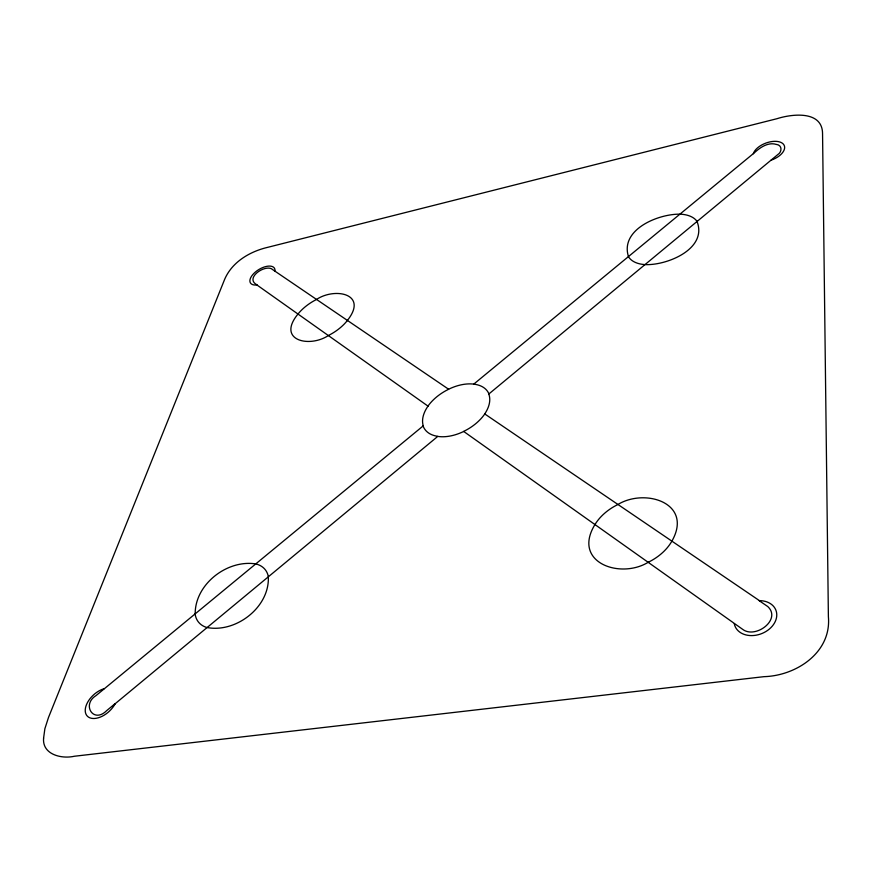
<?xml version="1.0" encoding="UTF-8"?>
<svg xmlns="http://www.w3.org/2000/svg" width="872" height="872" viewBox="0 0 872 872"><rect width="100%" height="100%" fill="white"/><g stroke="black" fill="none" stroke-linecap="round" stroke-linejoin="round"><path stroke-width="1.31" d="M428.01 406.036L427.967 406.09A36.678 22.291 -29.5 0 1 448.284 389.446L448.524 389.283A36.014 21.876 -29.5 0 1 473.769 384.116L753.364 153.603A16.568 8.938 -20.5 0 1 770.096 141.864A16.568 8.938 -20.5 0 1 784.637 147.117A16.568 8.938 -20.5 0 1 771.295 160.121L771.033 160.175M274.909 271.138L274.942 271.007A14.116 7.031 -31.5 0 0 265.11 266.734A14.116 7.031 -31.5 0 0 250.569 277.983A14.116 7.031 -31.5 0 0 256.935 284.97L428.01 406.123A36.907 22.421 -29.5 0 0 423.269 425.852M115.017 703.857L437.766 436.403A36.035 21.898 -29.5 0 0 463.599 431.509M753.343 153.734C759.196 148.12 767.665 141.711 776.363 144.425C782.369 145.025 782.184 152 777.704 154.649L488.778 394.046A36.897 22.41 -29.5 0 1 484.712 413.949L484.734 414.015A36.678 22.28 -29.5 0 1 463.926 431.259M347.23 320.645C368.769 293.886 334.979 286.932 316.296 299.587A32.755 17.418 -31 0 0 298.213 313.757C276.053 340.353 309.364 348.331 328.69 335.349A32.831 17.495 -31 0 0 347.252 320.645M115.148 703.617L106.58 710.713C93.326 723.923 81.499 704.554 95.985 695.627L423.269 425.83M448.611 389.228L271.29 268.674C263.3 265.164 244.705 278.691 257.12 284.893M648.485 562.113C620.286 579.651 571.443 562.473 595.118 524.279A43.371 30.422 -25.8 0 1 617.572 504.692C645.084 487.579 693.872 503.209 671.669 541.534A43.502 30.607 -25.7 0 1 648.496 562.135M484.734 413.928L759.501 600.688M473.823 384.16L474.041 384.181A36.689 22.291 -29.5 0 1 488.93 393.893L488.843 393.991M759.207 600.71L767.763 606.541C781.759 619.523 755.632 639.056 742.802 629.442L463.675 431.433M696.979 221.303C707.901 249.054 666.557 265.786 644.735 264.587A36.341 20.677 -23.1 0 1 628.538 256.848C619.589 229.434 658.643 213.651 680.313 214.174A36.33 20.634 -23 0 1 697.001 221.292M195.186 614.106C194.794 584.316 227.243 559.235 256.008 563.955A39.523 24.209 -37.7 0 1 268.304 576.479C270.026 606.999 235.974 633.29 206.74 627.469A39.589 24.231 -37.8 0 1 195.154 614.117M115.082 703.857A19.021 11.358 -42.1 0 1 94.765 718.463A19.021 11.358 -42.1 0 1 85.947 706.135A19.021 11.358 -42.1 0 1 104.215 688.662M759.512 600.623A21.963 16.721 -21.1 0 1 776.701 616.33A21.963 16.721 -21.1 0 1 756.089 635.197A21.963 16.721 -21.1 0 1 734.289 623.709M437.504 436.283A36.668 22.269 -29.5 0 1 423.116 425.983M43.6 738.083C42.041 754.574 61.596 759.174 74.316 756.253L764.036 676.661C796.31 675.746 831.616 652.485 828.389 616.744L822.558 133.819C822.558 110.341 792.201 113.818 776.974 118.701L268.02 247.256C249.479 251.518 230.906 262.581 223.93 281.133L48.472 717.536L44.875 728.72L43.6 738.083"/></g></svg>
